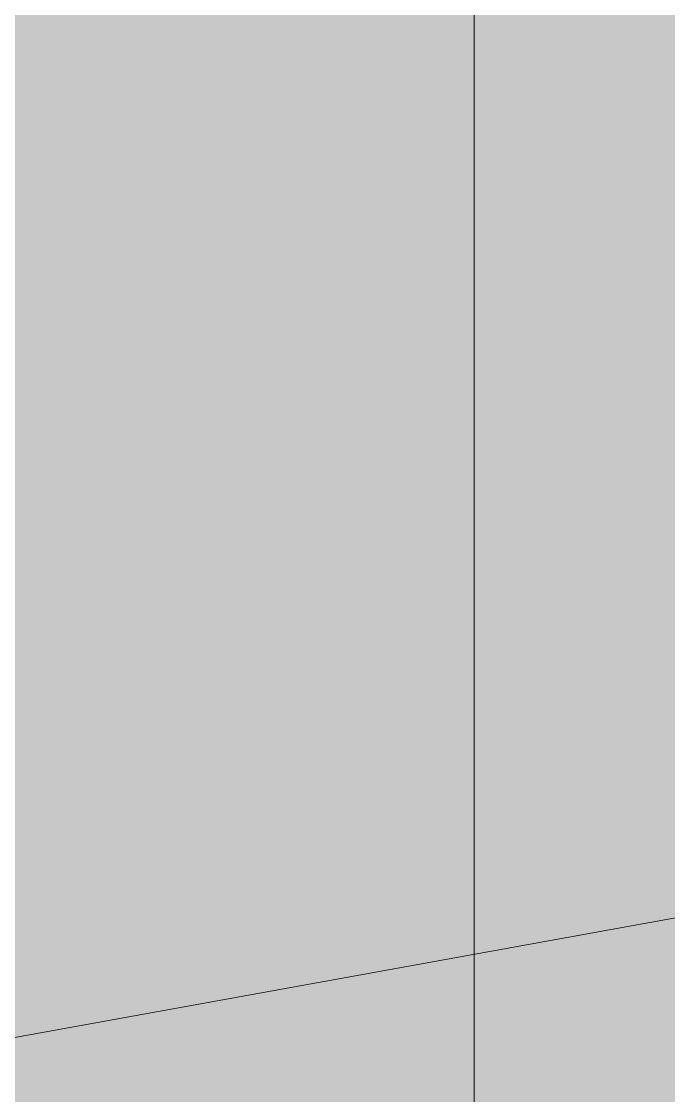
# Model space of a CAD drawing. Header units: inches. Extents: x -10205 to 13964, y -460 to 30702.
# Drawn here: x -3829.866 to -3828.948, y 11374.095 to 11375.619 of the extents above; entities that cross this region are included whole.
import ezdxf

# ---------------------------------------------------------------- set-up
doc = ezdxf.new("R2010")
doc.units = ezdxf.units.IN
doc.header["$MEASUREMENT"] = 0
for name, color, linetype, lineweight in [('00base_6150001_dwg', 147, 'Continuous', 13), ('A-WALL', 113, 'Continuous', 9), ('A-WALL-7', 113, 'Continuous', 5), ('A-WALL-PATT-5', 111, 'Continuous', 9), ('E_TOPO_VEGE_Tree', 147, 'Continuous', 13)]:
    doc.layers.add(name, color=color, linetype=linetype, lineweight=lineweight)

# ---------------------------------------------------------------- blocks, each defined once
blk = doc.blocks.new('00base_6150001_dwg-1748108-SITE PLAN - CAD FILE')
at = {"layer": 'E_TOPO_VEGE_Tree', "flags": 128}
blk.add_lwpolyline([(4039995.4973, 3369580.6508), (4039963.2287, 3369587.8366), (4039965.7237, 3369575.2615), (4039938.7778, 3369577.058), (4039940.7738, 3369572.2675), (4039918.9841, 3369565.0817), (4039906.0102, 3369552.5067), (4039913.9941, 3369543.5245), (4039892.0382, 3369519.1728), (4039911.0002, 3369513.1847), (4039923.9741, 3369495.8192), (4039941.2728, 3369481.4477), (4039962.7297, 3369492.8251), (4039951.2527, 3369506.5978), (4039968.2187, 3369491.0287), (4039940.7738, 3369477.256), (4039922.9761, 3369491.0287), (4039909.0042, 3369507.7954), (4039892.5372, 3369505.999), (4039902.5172, 3369467.8746), (4039905.5112, 3369482.6453), (4039908.5052, 3369451.1079)], dxfattribs=at)

msp = doc.modelspace()

# ---------------------------------------------------------------- hatches: boundary and pattern name
at = {"layer": 'A-WALL-7'}
h = msp.add_hatch(color=256, dxfattribs=at)
h.paths.add_polyline_path([(-3829.2237, 10011.5894), (-3829.2237, 10050.9894), (-3829.9737, 10050.9894), (-3829.9737, 10011.5894)], flags=0)
h.paths.add_polyline_path([(-3829.9737, 10089.0144), (-3829.2237, 10089.0144), (-3829.2237, 10153.9894), (-3829.9737, 10153.9894), (-3829.9737, 10148.7894)], flags=0)
h.paths.add_polyline_path([(-3829.9737, 10192.0144), (-3829.2237, 10192.0144), (-3829.2237, 10242.9894), (-3829.9737, 10242.9894), (-3829.9737, 10203.8421)], flags=0)
h.paths.add_polyline_path([(-3829.2237, 10281.0144), (-3829.2237, 10339.2394), (-3829.9737, 10339.2394), (-3829.9737, 10281.0144), (-3829.7237, 10281.0144)], flags=0)
h.paths.add_polyline_path([(-3829.2237, 10531.2394), (-3829.2931, 10547.1894), (-3829.9737, 10547.1894), (-3829.9737, 10531.2394)], flags=0)
h.paths.add_polyline_path([(-3829.9737, 10547.9394), (-3829.2237, 10548.6894), (-3829.2237, 10703.7894), (-3829.9737, 10703.7894), (-3829.9737, 10551.3144)], flags=0)
h.paths.add_polyline_path([(-3829.9737, 10895.7894), (-3829.2237, 10895.7894), (-3829.2237, 11010.9894), (-3829.9737, 11010.9894), (-3829.9737, 10970.2144)], flags=0)
h.paths.add_polyline_path([(-3829.9737, 11049.0144), (-3829.2237, 11049.0144), (-3829.2237, 11100.5894), (-3829.9737, 11100.5894), (-3829.9737, 11049.3894)], flags=0)
h.paths.add_polyline_path([(-3829.9737, 11138.6144), (-3829.2237, 11138.6144), (-3829.2237, 11164.5894), (-3829.9737, 11164.5894)], flags=0)
h.paths.add_polyline_path([(-3829.9737, 11202.6144), (-3829.2237, 11202.6144), (-3829.2237, 11202.9894), (-3829.9737, 11202.9894)], flags=0)
h.paths.add_polyline_path([(-3829.9737, 11241.0144), (-3829.2237, 11241.0144), (-3829.2346, 11241.5769), (-3829.9737, 11241.5769)], flags=0)
h.paths.add_polyline_path([(-3829.2237, 11249.5769), (-3829.2237, 11279.7894), (-3829.9737, 11279.7894), (-3829.9737, 11249.5769), (-3829.3894, 11249.5769)], flags=0)
h.paths.add_polyline_path([(-3829.7237, 11317.8144), (-3829.2237, 11317.8144), (-3829.2237, 11318.1894), (-3829.9737, 11318.1894), (-3829.9737, 11317.8144)], flags=0)
h.paths.add_polyline_path([(-3829.9737, 11356.2144), (-3829.2237, 11356.2144), (-3829.2237, 11380.1894), (-3829.9737, 11380.1894), (-3829.9737, 11371.9381)], flags=0)
h.paths.add_polyline_path([(-3829.9737, 11418.2144), (-3829.2237, 11418.2144), (-3829.2237, 11471.7894), (-3829.9737, 11471.7894), (-3829.9737, 11423.7144)], flags=0)
h.paths.add_polyline_path([(-3829.2237, 11509.8144), (-3829.2237, 11587.3644), (-3829.9737, 11587.3644), (-3829.9737, 11509.8144), (-3829.7237, 11509.8144)], flags=0)
h.paths.add_polyline_path([(-3829.7237, 11663.4144), (-3829.2237, 11663.4144), (-3829.2237, 11778.9894), (-3829.9737, 11778.9894), (-3829.9737, 11663.4144)], flags=0)
h.paths.add_polyline_path([(-3829.2237, 11817.0144), (-3829.2237, 11867.7769), (-3829.9737, 11867.7769), (-3829.9737, 11817.0144), (-3829.7237, 11817.0144)], flags=0)
h.paths.add_polyline_path([(-3829.7237, 11905.8019), (-3829.2237, 11905.8019), (-3829.2237, 11970.9894), (-3829.9737, 11970.9894), (-3829.9737, 11905.8019)], flags=0)
h.paths.add_polyline_path([(-3829.7237, 12047.0394), (-3829.2237, 12047.0394), (-3829.2237, 12087.8394), (-3829.9737, 12087.8394), (-3829.9737, 12047.0394)], flags=0)
at = {"layer": 'A-WALL-PATT-5'}
h = msp.add_hatch(dxfattribs=at)
h.set_pattern_fill('FP_3', color=256, style=0, pattern_type=2)
h.set_pattern_definition([(0, (0, 0), (0, 9.596), []), (315, (0, 0), (9.5968532, 0), [13.571, -13.571]), (45, (0, 0), (9.5968532, 0), [13.571, -13.571])])
h.paths.add_polyline_path([(-3828.2237, 10012.5894), (-3828.2237, 10050.9894), (-3829.2237, 10050.9894), (-3829.2237, 10012.5894)], flags=0)
h.paths.add_polyline_path([(-3828.2237, 10089.0144), (-3828.2237, 10153.9894), (-3829.2237, 10153.9894), (-3829.2237, 10089.0144)], flags=0)
h.paths.add_polyline_path([(-3828.9073, 10192.0144), (-3828.2237, 10192.0144), (-3828.2237, 10242.9894), (-3829.2237, 10242.9894), (-3829.2237, 10192.0144)], flags=0)
h.paths.add_polyline_path([(-3828.2237, 10281.0144), (-3828.2237, 10339.2394), (-3829.2237, 10339.2394), (-3829.2237, 10281.0144)], flags=0)
h.paths.add_polyline_path([(-3828.2237, 10531.2394), (-3828.2237, 10547.8144), (-3829.2237, 10547.8144), (-3829.2237, 10531.2394)], flags=0)
h.paths.add_polyline_path([(-3829.2237, 10548.6894), (-3828.2237, 10549.6894), (-3828.2237, 10703.7894), (-3829.2237, 10703.7894), (-3829.2237, 10551.3144)], flags=0)
h.paths.add_polyline_path([(-3829.2237, 10895.7894), (-3828.2237, 10895.7894), (-3828.2237, 11010.9894), (-3829.2237, 11010.9894), (-3829.2237, 10970.2144)], flags=0)
h.paths.add_polyline_path([(-3828.2237, 11049.0144), (-3828.2237, 11100.5894), (-3829.2237, 11100.5894), (-3829.2237, 11049.0144)], flags=0)
h.paths.add_polyline_path([(-3828.2237, 11138.6144), (-3828.2237, 11164.5894), (-3829.2237, 11164.5894), (-3829.2237, 11138.6144)], flags=0)
h.paths.add_polyline_path([(-3828.2237, 11202.6144), (-3828.2237, 11202.9894), (-3829.2237, 11202.9894), (-3829.2237, 11202.6144)], flags=0)
h.paths.add_polyline_path([(-3828.2237, 11241.0144), (-3828.2237, 11279.7894), (-3829.2237, 11279.7894), (-3829.2237, 11241.0144)], flags=0)
h.paths.add_polyline_path([(-3828.2237, 11317.8144), (-3828.2237, 11318.1894), (-3829.2237, 11318.1894), (-3829.2237, 11317.8144)], flags=0)
h.paths.add_polyline_path([(-3828.2237, 11356.2144), (-3828.2237, 11380.1894), (-3829.2237, 11380.1894), (-3829.2237, 11356.2144)], flags=0)
h.paths.add_polyline_path([(-3828.2237, 11418.2144), (-3828.2237, 11471.7894), (-3829.2237, 11471.7894), (-3829.2237, 11418.2144)], flags=0)
h.paths.add_polyline_path([(-3829.2237, 11509.8144), (-3828.2237, 11509.8144), (-3828.2237, 11587.3644), (-3829.2237, 11587.3644), (-3829.2237, 11546.2144)], flags=0)
h.paths.add_polyline_path([(-3829.2237, 11663.4144), (-3828.2237, 11663.4144), (-3828.2237, 11778.9894), (-3829.2237, 11778.9894), (-3829.2237, 11706.2144)], flags=0)
h.paths.add_polyline_path([(-3829.2237, 11817.0144), (-3828.2237, 11817.0144), (-3828.2237, 11867.7769), (-3829.2237, 11867.7769)], flags=0)
h.paths.add_polyline_path([(-3828.2237, 11905.8019), (-3828.2237, 11970.9894), (-3829.2237, 11970.9894), (-3829.2237, 11905.8019)], flags=0)
h.paths.add_polyline_path([(-3829.2237, 12047.0394), (-3828.2237, 12047.0394), (-3828.2237, 12087.0894), (-3829.2237, 12087.0894), (-3829.2237, 12053.2954)], flags=0)

# ---------------------------------------------------------------- linework, layer by layer
at = {"layer": 'A-WALL'}
msp.add_line((-3829.2237, 11380.1894), (-3829.2237, 11356.2144), dxfattribs=at)

# ---------------------------------------------------------------- block references
at = {"layer": '00base_6150001_dwg', "rotation": 89.04760487178136}
msp.add_blockref('00base_6150001_dwg-1748108-SITE PLAN - CAD FILE', (3298136.1388, -4084040.0722), dxfattribs=at)

doc.saveas('drawing.dxf')
